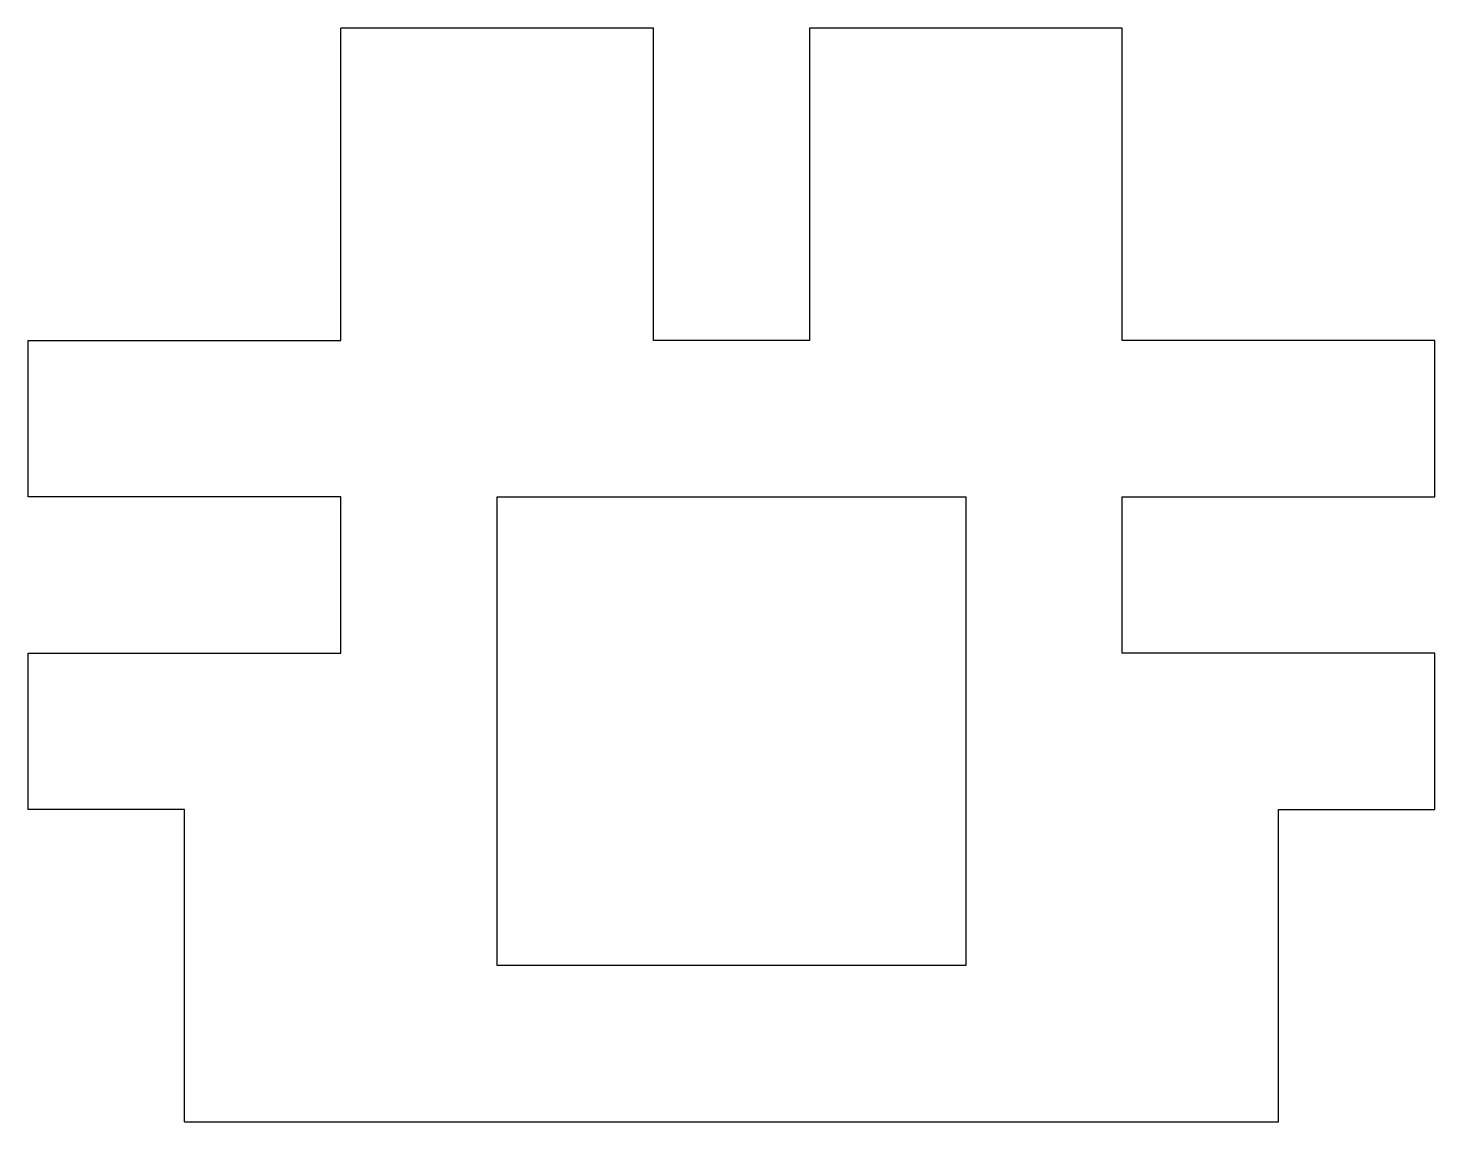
# Model space of a CAD drawing. Header units: inches. Extents: x 2 to 11, y 1 to 8.
import ezdxf

# ---------------------------------------------------------------- set-up
doc = ezdxf.new("R2010")
doc.units = ezdxf.units.IN
doc.header["$MEASUREMENT"] = 0

msp = doc.modelspace()

# ---------------------------------------------------------------- linework, layer by layer
for p, q in [((4, 6), (4, 8)), ((6, 8), (4, 8)), ((6, 6), (6, 8)), ((9, 8), (7, 8)), ((7, 8), (7, 6)), ((9, 6), (9, 8)), ((2, 5), (2, 6)), ((2, 6), (4, 6)), ((7, 6), (6, 6)), ((11, 6), (9, 6)), ((11, 5), (11, 6)), ((4, 5), (2, 5)), ((4, 4), (4, 5)), ((5, 5), (8, 5)), ((5, 2), (5, 5)), ((8, 5), (8, 2)), ((9, 4), (9, 5)), ((9, 5), (11, 5)), ((2, 3), (2, 4)), ((2, 4), (4, 4)), ((11, 4), (9, 4)), ((11, 3), (11, 4)), ((3, 3), (2, 3)), ((3, 1), (3, 3)), ((10, 1), (10, 3)), ((10, 3), (11, 3)), ((8, 2), (5, 2)), ((3, 1), (10, 1))]:
    msp.add_line(p, q)

doc.saveas('drawing.dxf')
